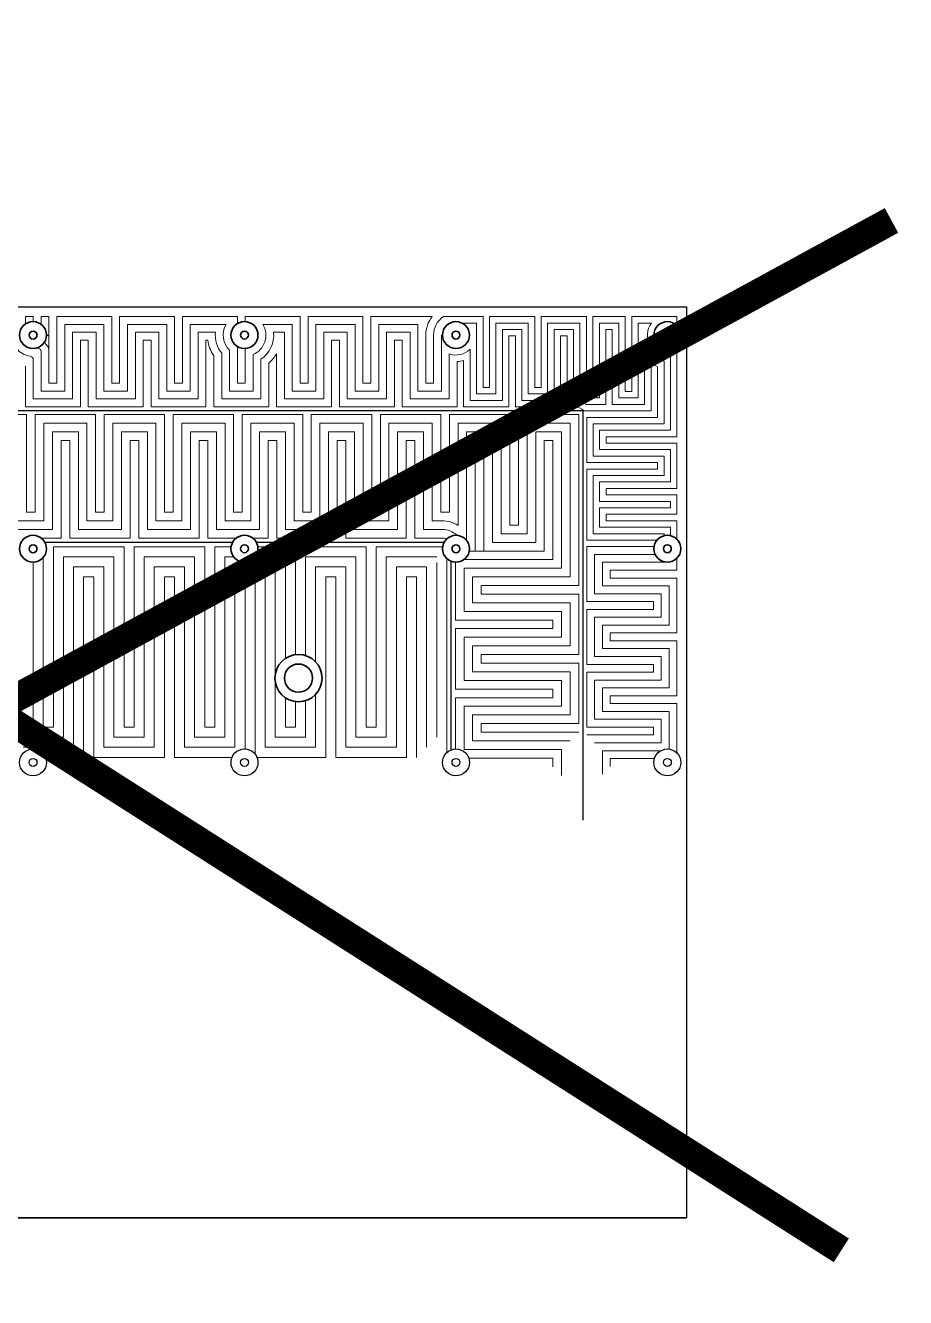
# Model space of a CAD drawing. Header units: millimetres. Extents: x -5937 to 68925, y -3068 to 5300.
# Drawn here: x 41000 to 41782, y -3068 to -1937 of the extents above; entities that cross this region are included whole.
import ezdxf

# ---------------------------------------------------------------- set-up
doc = ezdxf.new("R2010")
doc.units = ezdxf.units.MM
doc.header["$LTSCALE"] = 7
doc.layers.add('xline', color=41, linetype='Continuous', plot=False)
doc.layers.add('参照', color=6, linetype='Continuous', lineweight=9)

msp = doc.modelspace()

# ---------------------------------------------------------------- linework, layer by layer
for p, q in [((40237.389, -2187.339), (41587.389, -2187.339)), ((41587.389, -2187.262), (41587.389, -2997.339)), ((41495.133, -2279.595), (40329.645, -2279.595)), ((41495.133, -2279.595), (41495.133, -2643.535)), ((41183.819, -2396.658), (41016.959, -2396.658)), ((41371.819, -2396.658), (41204.959, -2396.658)), ((41378.07, -2581.155), (41378.07, -2413.535)), ((40237.389, -2997.262), (41587.389, -2997.262)), ((41587.389, -2997.339), (40237.389, -2997.339))]:
    msp.add_line(p, q)
at = {"linetype": 'Continuous', "lineweight": 35}
for centre in [(41006.389, -2212.339), (41194.389, -2212.339), (41382.389, -2212.339), (41570.389, -2212.339), (41006.389, -2402.339), (41194.389, -2402.339), (41382.389, -2402.339), (41570.389, -2402.339)]:
    msp.add_circle(centre, 12, dxfattribs=at)
at = {"color": 7, "linetype": 'Continuous', "lineweight": 35}
for centre, radius in [((41006.389, -2212.339), 3.5), ((41194.389, -2212.339), 3.5), ((41382.389, -2212.339), 3.5), ((41570.389, -2212.339), 3.5), ((41006.389, -2402.339), 3.5), ((41194.389, -2402.339), 3.5), ((41382.389, -2402.339), 3.5), ((41570.389, -2402.339), 3.5), ((41242.389, -2517.339), 21), ((41242.389, -2517.339), 12.5)]:
    msp.add_circle(centre, radius, dxfattribs=at)
for centre, radius in [((41006.389, -2592.339), 11.99), ((41006.389, -2592.339), 3.49), ((41194.389, -2592.339), 11.99), ((41194.389, -2592.339), 3.49), ((41382.389, -2592.339), 11.99), ((41382.389, -2592.339), 3.49), ((41570.389, -2592.339), 11.99), ((41570.389, -2592.339), 3.49)]:
    msp.add_circle(centre, radius)
at = {"layer": 'xline', "const_width": 25}
msp.add_lwpolyline([(41769.647, -2110.386), (40052.173, -3047.131), (40052.173, -1959.762), (41725.047, -3026.22)], dxfattribs=at)
at = {"layer": '参照', "color": 1}
for p, q in [((40999.627, -2195.839), (41006.606, -2195.839)), ((40999.627, -2195.839), (40999.627, -2202.426)), ((40999.627, -2195.839), (40999.627, -2202.426)), ((41006.606, -2195.839), (41006.606, -2200.341)), ((41013.585, -2195.839), (41020.565, -2195.839)), ((41013.585, -2195.839), (41013.585, -2202.737)), ((41020.565, -2255.168), (41020.565, -2195.839)), ((41020.565, -2195.839), (41020.565, -2213.272)), ((41076.397, -2195.839), (41027.544, -2195.839)), ((41027.544, -2195.839), (41027.544, -2255.168)), ((41076.397, -2255.168), (41076.397, -2195.839)), ((41132.229, -2195.839), (41083.376, -2195.839)), ((41083.376, -2195.839), (41083.376, -2255.168)), ((41132.229, -2255.168), (41132.229, -2195.839)), ((41188.062, -2195.839), (41139.208, -2195.839)), ((41139.208, -2195.839), (41139.208, -2255.168)), ((41188.062, -2202.143), (41188.062, -2195.839)), ((41243.894, -2195.839), (41195.041, -2195.839)), ((41195.041, -2195.839), (41195.041, -2200.357)), ((41243.894, -2255.168), (41243.894, -2195.839)), ((41299.727, -2195.839), (41250.873, -2195.839)), ((41250.873, -2195.839), (41250.873, -2255.168)), ((41299.727, -2255.168), (41299.727, -2195.839)), ((41361.219, -2195.839), (41306.706, -2195.839)), ((41306.706, -2195.839), (41306.706, -2255.168)), ((41406.465, -2195.839), (41371.326, -2195.839)), ((41406.465, -2258.863), (41406.465, -2195.839)), ((41452.445, -2195.839), (41412.213, -2195.839)), ((41412.213, -2195.839), (41412.213, -2258.863)), ((41452.445, -2258.863), (41452.445, -2195.839)), ((41498.425, -2195.839), (41458.192, -2195.839)), ((41458.192, -2195.839), (41458.192, -2258.863)), ((41498.425, -2260.928), (41498.425, -2195.839)), ((41532.909, -2195.839), (41504.172, -2195.839)), ((41504.172, -2195.839), (41504.172, -2264.09)), ((41532.909, -2262.476), (41532.909, -2195.839)), ((41578.889, -2195.839), (41538.657, -2195.839)), ((41538.657, -2195.839), (41538.657, -2262.476)), ((41578.889, -2203.869), (41578.889, -2195.839)), ((41355.559, -2255.168), (41355.559, -2212.353)), ((41362.538, -2212.351), (41362.538, -2255.168)), ((41188.062, -2255.168), (41188.062, -2222.536)), ((41195.041, -2224.322), (41195.041, -2255.168)), ((41578.889, -2302.708), (41578.889, -2220.81)), ((41027.544, -2255.168), (41020.565, -2255.168)), ((41083.376, -2255.168), (41076.397, -2255.168)), ((41139.208, -2255.168), (41132.229, -2255.168)), ((41195.041, -2255.168), (41188.062, -2255.168)), ((41250.873, -2255.168), (41243.894, -2255.168)), ((41306.706, -2255.168), (41299.727, -2255.168)), ((41362.538, -2255.168), (41355.559, -2255.168)), ((41412.213, -2258.863), (41406.465, -2258.863)), ((41458.192, -2258.863), (41452.445, -2258.863)), ((41538.657, -2262.476), (41532.909, -2262.476)), ((41000.62, -2283.084), (40946.914, -2283.084)), ((41000.62, -2369.805), (41000.62, -2283.084)), ((41061.998, -2283.084), (41008.292, -2283.084)), ((41008.292, -2283.084), (41008.292, -2369.805)), ((41061.998, -2369.805), (41061.998, -2283.084)), ((41123.376, -2283.084), (41069.67, -2283.084)), ((41069.67, -2283.084), (41069.67, -2369.805)), ((41123.376, -2369.805), (41123.376, -2283.084)), ((41184.754, -2283.084), (41131.048, -2283.084)), ((41131.048, -2283.084), (41131.048, -2369.805)), ((41184.754, -2369.805), (41184.754, -2283.084)), ((41246.132, -2283.084), (41192.426, -2283.084)), ((41192.426, -2283.084), (41192.426, -2369.805)), ((41246.132, -2369.805), (41246.132, -2283.084)), ((41307.51, -2283.084), (41253.804, -2283.084)), ((41253.804, -2283.084), (41253.804, -2369.805)), ((41307.51, -2369.805), (41307.51, -2283.084)), ((41368.888, -2283.084), (41315.182, -2283.084)), ((41315.182, -2283.084), (41315.182, -2369.805)), ((41368.888, -2369.805), (41368.888, -2283.084)), ((41430.266, -2283.084), (41376.56, -2283.084)), ((41376.56, -2283.084), (41376.56, -2369.805)), ((41430.266, -2381.314), (41430.266, -2283.084)), ((41491.644, -2283.084), (41437.938, -2283.084)), ((41437.938, -2283.084), (41437.938, -2381.314)), ((41491.644, -2435.019), (41491.644, -2283.084)), ((41515.865, -2308.456), (41515.865, -2302.708)), ((41515.865, -2302.708), (41578.889, -2302.708)), ((41578.889, -2308.456), (41515.865, -2308.456)), ((41578.889, -2348.688), (41578.889, -2308.456)), ((41515.865, -2354.436), (41515.865, -2348.688)), ((41515.865, -2348.688), (41578.889, -2348.688)), ((41578.889, -2354.436), (41515.865, -2354.436)), ((41578.889, -2371.678), (41578.889, -2354.436)), ((41008.292, -2369.805), (41000.62, -2369.805)), ((41069.67, -2369.805), (41061.998, -2369.805)), ((41131.048, -2369.805), (41123.376, -2369.805)), ((41192.426, -2369.805), (41184.754, -2369.805)), ((41253.804, -2369.805), (41246.132, -2369.805)), ((41315.182, -2369.805), (41307.51, -2369.805)), ((41376.56, -2369.805), (41368.888, -2369.805)), ((41515.865, -2377.425), (41515.865, -2371.678)), ((41515.865, -2371.678), (41578.889, -2371.678)), ((41437.938, -2381.314), (41430.266, -2381.314)), ((41578.889, -2377.425), (41515.865, -2377.425)), ((41578.889, -2393.869), (41578.889, -2377.425)), ((41024.487, -2560.952), (41024.487, -2400.494)), ((41024.487, -2400.494), (41087.262, -2400.494)), ((41087.262, -2400.494), (41087.262, -2560.952)), ((41096.23, -2560.952), (41096.23, -2400.494)), ((41096.23, -2400.494), (41159.005, -2400.494)), ((41159.005, -2400.494), (41159.005, -2560.952)), ((41167.973, -2560.952), (41167.973, -2400.494)), ((41167.973, -2400.494), (41182.532, -2400.494)), ((41206.246, -2400.494), (41230.748, -2400.494)), ((41230.748, -2400.494), (41230.748, -2499.861)), ((41239.716, -2496.51), (41239.716, -2400.494)), ((41239.716, -2400.494), (41302.491, -2400.494)), ((41302.491, -2400.494), (41302.491, -2560.952)), ((41311.459, -2560.952), (41311.459, -2400.494)), ((41311.459, -2400.494), (41370.532, -2400.494)), ((41015.52, -2410.126), (41015.52, -2560.952)), ((41374.234, -2411.142), (41374.234, -2583.55)), ((41578.889, -2421.352), (41578.889, -2410.81)), ((41519.56, -2428.331), (41519.56, -2421.352)), ((41519.56, -2421.352), (41578.889, -2421.352)), ((41578.889, -2428.331), (41519.56, -2428.331)), ((41578.889, -2477.185), (41578.889, -2428.331)), ((41404.923, -2442.692), (41404.923, -2435.019)), ((41404.923, -2435.019), (41491.644, -2435.019)), ((41491.644, -2442.692), (41404.923, -2442.692)), ((41491.644, -2496.397), (41491.644, -2442.692)), ((41519.56, -2484.164), (41519.56, -2477.185)), ((41519.56, -2477.185), (41578.889, -2477.185)), ((41578.889, -2484.164), (41519.56, -2484.164)), ((41578.889, -2533.017), (41578.889, -2484.164)), ((41404.923, -2504.07), (41404.923, -2496.397)), ((41404.923, -2496.397), (41491.644, -2496.397)), ((41491.644, -2504.07), (41404.923, -2504.07)), ((41491.644, -2557.775), (41491.644, -2504.07)), ((41519.56, -2539.996), (41519.56, -2533.017)), ((41519.56, -2533.017), (41578.889, -2533.017)), ((41230.748, -2534.818), (41230.748, -2560.952)), ((41239.716, -2560.952), (41239.716, -2538.168)), ((41578.889, -2539.996), (41519.56, -2539.996)), ((41578.889, -2583.884), (41578.889, -2539.996)), ((41015.52, -2560.952), (41024.487, -2560.952)), ((41087.262, -2560.952), (41096.23, -2560.952)), ((41159.005, -2560.952), (41167.973, -2560.952)), ((41230.748, -2560.952), (41239.716, -2560.952)), ((41302.491, -2560.952), (41311.459, -2560.952)), ((41404.923, -2565.448), (41404.923, -2557.775)), ((41404.923, -2557.775), (41491.644, -2557.775)), ((41491.644, -2565.448), (41404.923, -2565.448)), ((41519.56, -2595.829), (41519.56, -2588.85)), ((41519.56, -2588.85), (41558.919, -2588.85))]:
    msp.add_line(p, q, dxfattribs=at)
at = {"layer": '参照', "color": 2}
for p, q in [((41069.418, -2202.818), (41034.523, -2202.818)), ((41034.523, -2202.818), (41034.523, -2262.147)), ((41069.418, -2262.147), (41069.418, -2202.818)), ((41125.25, -2202.818), (41090.355, -2202.818)), ((41090.355, -2202.818), (41090.355, -2262.147)), ((41125.25, -2262.147), (41125.25, -2202.818)), ((41177.971, -2202.818), (41146.188, -2202.818)), ((41146.188, -2202.818), (41146.188, -2262.147)), ((41236.915, -2202.818), (41210.807, -2202.818)), ((41236.915, -2262.147), (41236.915, -2202.818)), ((41292.748, -2202.818), (41257.852, -2202.818)), ((41257.852, -2202.818), (41257.852, -2262.147)), ((41292.748, -2262.147), (41292.748, -2202.818)), ((41348.58, -2202.818), (41313.685, -2202.818)), ((41313.685, -2202.818), (41313.685, -2262.147)), ((41348.58, -2262.147), (41348.58, -2202.818)), ((41400.718, -2201.587), (41387.717, -2201.587)), ((41400.718, -2264.61), (41400.718, -2201.587)), ((41446.698, -2201.587), (41417.96, -2201.587)), ((41417.96, -2201.587), (41417.96, -2264.61)), ((41446.698, -2264.61), (41446.698, -2201.587)), ((41492.677, -2201.587), (41463.94, -2201.587)), ((41463.94, -2201.587), (41463.94, -2264.61)), ((41492.677, -2265.136), (41492.677, -2201.587)), ((41527.162, -2201.587), (41509.92, -2201.587)), ((41509.92, -2201.587), (41509.92, -2268.224)), ((41527.162, -2268.224), (41527.162, -2201.587)), ((41556.27, -2201.587), (41544.404, -2201.587)), ((41544.404, -2201.587), (41544.404, -2268.224)), ((41369.517, -2212.339), (41369.517, -2262.147)), ((41370.389, -2212.339), (41369.517, -2212.339)), ((41013.585, -2262.147), (41013.585, -2227.135)), ((41181.083, -2262.147), (41181.083, -2225.872)), ((41202.02, -2229.717), (41202.02, -2262.147)), ((41573.142, -2296.961), (41573.142, -2229.872)), ((41034.523, -2262.147), (41013.585, -2262.147)), ((41090.355, -2262.147), (41069.418, -2262.147)), ((41146.188, -2262.147), (41125.25, -2262.147)), ((41202.02, -2262.147), (41181.083, -2262.147)), ((41257.852, -2262.147), (41236.915, -2262.147)), ((41313.685, -2262.147), (41292.748, -2262.147)), ((41369.517, -2262.147), (41348.58, -2262.147)), ((41417.96, -2264.61), (41400.718, -2264.61)), ((41463.94, -2264.61), (41446.698, -2264.61)), ((41509.92, -2268.224), (41500.051, -2268.224)), ((41544.404, -2268.224), (41527.162, -2268.224)), ((41054.326, -2290.757), (41015.964, -2290.757)), ((41015.964, -2290.757), (41015.964, -2377.478)), ((41054.326, -2377.478), (41054.326, -2290.757)), ((41115.704, -2290.757), (41077.342, -2290.757)), ((41077.342, -2290.757), (41077.342, -2377.478)), ((41115.704, -2377.478), (41115.704, -2290.757)), ((41177.082, -2290.757), (41138.72, -2290.757)), ((41138.72, -2290.757), (41138.72, -2377.478)), ((41177.082, -2377.478), (41177.082, -2290.757)), ((41238.46, -2290.757), (41200.098, -2290.757)), ((41200.098, -2290.757), (41200.098, -2377.478)), ((41238.46, -2377.478), (41238.46, -2290.757)), ((41299.838, -2290.757), (41261.476, -2290.757)), ((41261.476, -2290.757), (41261.476, -2377.478)), ((41299.838, -2377.478), (41299.838, -2290.757)), ((41361.216, -2290.757), (41322.854, -2290.757)), ((41322.854, -2290.757), (41322.854, -2377.478)), ((41361.216, -2377.478), (41361.216, -2290.757)), ((41422.594, -2290.757), (41384.232, -2290.757)), ((41384.232, -2290.757), (41384.232, -2381.519)), ((41422.594, -2388.986), (41422.594, -2290.757)), ((41483.972, -2290.757), (41445.61, -2290.757)), ((41445.61, -2290.757), (41445.61, -2388.986)), ((41483.972, -2427.347), (41483.972, -2290.757)), ((41510.118, -2314.203), (41510.118, -2296.961)), ((41510.118, -2296.961), (41573.142, -2296.961)), ((41573.142, -2314.203), (41510.118, -2314.203)), ((41573.142, -2342.941), (41573.142, -2314.203)), ((41510.118, -2360.183), (41510.118, -2342.941)), ((41510.118, -2342.941), (41573.142, -2342.941)), ((41573.142, -2360.183), (41510.118, -2360.183)), ((41573.142, -2365.93), (41573.142, -2360.183)), ((41510.118, -2383.173), (41510.118, -2365.93)), ((41510.118, -2365.93), (41573.142, -2365.93)), ((41015.964, -2377.478), (40992.948, -2377.478)), ((41077.342, -2377.478), (41054.326, -2377.478)), ((41138.72, -2377.478), (41115.704, -2377.478)), ((41200.098, -2377.478), (41177.082, -2377.478)), ((41261.476, -2377.478), (41238.46, -2377.478)), ((41322.854, -2377.478), (41299.838, -2377.478)), ((41369.934, -2377.478), (41361.216, -2377.478)), ((41573.142, -2383.173), (41510.118, -2383.173)), ((41573.142, -2390.659), (41573.142, -2383.173)), ((41445.61, -2388.986), (41422.594, -2388.986)), ((41078.295, -2409.462), (41033.455, -2409.462)), ((41033.455, -2409.462), (41033.455, -2569.92)), ((41078.295, -2569.92), (41078.295, -2409.462)), ((41150.038, -2409.462), (41105.198, -2409.462)), ((41105.198, -2409.462), (41105.198, -2569.92)), ((41150.038, -2569.92), (41150.038, -2409.462)), ((41184.732, -2409.462), (41176.941, -2409.462)), ((41176.941, -2409.462), (41176.941, -2569.92)), ((41221.78, -2409.462), (41204.046, -2409.462)), ((41221.78, -2513.304), (41221.78, -2409.462)), ((41293.523, -2409.462), (41248.684, -2409.462)), ((41248.684, -2409.462), (41248.684, -2497.305)), ((41293.523, -2569.92), (41293.523, -2409.462)), ((41365.266, -2409.462), (41320.427, -2409.462)), ((41320.427, -2409.462), (41320.427, -2569.92)), ((41006.552, -2569.92), (41006.552, -2414.338)), ((41365.266, -2569.92), (41365.266, -2414.445)), ((41512.581, -2435.31), (41512.581, -2414.373)), ((41512.581, -2414.373), (41573.142, -2414.373)), ((41573.142, -2414.373), (41573.142, -2414.019)), ((41397.251, -2450.364), (41397.251, -2427.347)), ((41397.251, -2427.347), (41483.972, -2427.347)), ((41571.91, -2435.31), (41512.581, -2435.31)), ((41571.91, -2470.206), (41571.91, -2435.31)), ((41483.972, -2450.364), (41397.251, -2450.364)), ((41483.972, -2488.725), (41483.972, -2450.364)), ((41512.581, -2491.143), (41512.581, -2470.206)), ((41512.581, -2470.206), (41571.91, -2470.206)), ((41397.251, -2511.742), (41397.251, -2488.725)), ((41397.251, -2488.725), (41483.972, -2488.725)), ((41571.91, -2491.143), (41512.581, -2491.143)), ((41571.91, -2526.038), (41571.91, -2491.143)), ((41221.78, -2569.92), (41221.78, -2521.374)), ((41483.972, -2511.742), (41397.251, -2511.742)), ((41483.972, -2550.103), (41483.972, -2511.742)), ((41512.581, -2546.975), (41512.581, -2526.038)), ((41512.581, -2526.038), (41571.91, -2526.038)), ((41248.684, -2537.374), (41248.684, -2569.92)), ((41397.251, -2573.12), (41397.251, -2550.103)), ((41397.251, -2550.103), (41483.972, -2550.103)), ((41571.91, -2546.975), (41512.581, -2546.975)), ((41571.91, -2580.447), (41571.91, -2546.975)), ((41033.455, -2569.92), (41006.552, -2569.92)), ((41105.198, -2569.92), (41078.295, -2569.92)), ((41176.941, -2569.92), (41150.038, -2569.92)), ((41248.684, -2569.92), (41221.78, -2569.92)), ((41320.427, -2569.92), (41293.523, -2569.92)), ((41483.972, -2573.12), (41397.251, -2573.12)), ((41512.581, -2602.73), (41512.581, -2581.871)), ((41512.581, -2581.871), (41564.545, -2581.871))]:
    msp.add_line(p, q, dxfattribs=at)
at = {"layer": '参照', "color": 3}
for p, q in [((41062.439, -2209.797), (41041.502, -2209.797)), ((41041.502, -2209.797), (41041.502, -2269.126)), ((41062.439, -2269.126), (41062.439, -2209.797)), ((41118.271, -2209.797), (41097.334, -2209.797)), ((41097.334, -2209.797), (41097.334, -2269.126)), ((41118.271, -2269.126), (41118.271, -2209.797)), ((41168.556, -2209.797), (41153.167, -2209.797)), ((41153.167, -2209.797), (41153.167, -2269.126)), ((41229.936, -2209.797), (41220.222, -2209.797)), ((41229.936, -2269.126), (41229.936, -2209.797)), ((41285.769, -2209.797), (41264.832, -2209.797)), ((41264.832, -2209.797), (41264.832, -2269.126)), ((41285.769, -2269.126), (41285.769, -2209.797)), ((41341.601, -2209.797), (41320.664, -2209.797)), ((41320.664, -2209.797), (41320.664, -2269.126)), ((41341.601, -2269.126), (41341.601, -2209.797)), ((41440.95, -2207.334), (41423.708, -2207.334)), ((41423.708, -2207.334), (41423.708, -2270.358)), ((41440.95, -2270.358), (41440.95, -2207.334)), ((41486.93, -2207.334), (41469.687, -2207.334)), ((41469.687, -2207.334), (41469.687, -2270.358)), ((41486.93, -2270.358), (41486.93, -2207.334)), ((41521.415, -2207.334), (41515.667, -2207.334)), ((41515.667, -2207.334), (41515.667, -2273.94)), ((41521.415, -2273.971), (41521.415, -2207.334)), ((41394.97, -2270.358), (41394.97, -2224.864)), ((41550.152, -2224.275), (41550.152, -2273.971)), ((41006.606, -2269.126), (41006.606, -2234.404)), ((41174.104, -2269.126), (41174.104, -2228.536)), ((41208.999, -2233.796), (41208.999, -2269.126)), ((41376.496, -2229.081), (41376.496, -2269.126)), ((41567.394, -2291.213), (41567.394, -2235.643)), ((41041.502, -2269.126), (41006.606, -2269.126)), ((41097.334, -2269.126), (41062.439, -2269.126)), ((41153.167, -2269.126), (41118.271, -2269.126)), ((41208.999, -2269.126), (41174.104, -2269.126)), ((41264.832, -2269.126), (41229.936, -2269.126)), ((41320.664, -2269.126), (41285.769, -2269.126)), ((41376.496, -2269.126), (41341.601, -2269.126)), ((41423.708, -2270.358), (41394.97, -2270.358)), ((41469.687, -2270.358), (41440.95, -2270.358)), ((41487.944, -2270.358), (41486.93, -2270.358)), ((41515.667, -2273.94), (41498.222, -2273.94)), ((41550.152, -2273.971), (41521.415, -2273.971)), ((41504.37, -2319.951), (41504.37, -2291.213)), ((41504.37, -2291.213), (41567.394, -2291.213)), ((41046.653, -2298.429), (41023.637, -2298.429)), ((41023.637, -2298.429), (41023.637, -2385.15)), ((41046.653, -2385.15), (41046.653, -2298.429)), ((41108.031, -2298.429), (41085.015, -2298.429)), ((41085.015, -2298.429), (41085.015, -2385.15)), ((41108.031, -2385.15), (41108.031, -2298.429)), ((41169.409, -2298.429), (41146.393, -2298.429)), ((41146.393, -2298.429), (41146.393, -2385.15)), ((41169.409, -2385.15), (41169.409, -2298.429)), ((41230.787, -2298.429), (41207.771, -2298.429)), ((41207.771, -2298.429), (41207.771, -2385.15)), ((41230.787, -2385.15), (41230.787, -2298.429)), ((41292.165, -2298.429), (41269.149, -2298.429)), ((41269.149, -2298.429), (41269.149, -2385.15)), ((41292.165, -2385.15), (41292.165, -2298.429)), ((41353.543, -2298.429), (41330.527, -2298.429)), ((41330.527, -2298.429), (41330.527, -2385.15)), ((41353.543, -2385.15), (41353.543, -2298.429)), ((41391.905, -2395.028), (41391.905, -2298.429)), ((41391.905, -2298.429), (41414.921, -2298.429)), ((41414.921, -2298.429), (41414.921, -2396.658)), ((41453.283, -2396.658), (41453.283, -2298.429)), ((41453.283, -2298.429), (41476.299, -2298.429)), ((41476.299, -2298.429), (41476.299, -2419.675)), ((41567.394, -2319.951), (41504.37, -2319.951)), ((41567.394, -2337.193), (41567.394, -2319.951)), ((41504.37, -2388.92), (41504.37, -2337.193)), ((41504.37, -2337.193), (41567.394, -2337.193)), ((41023.637, -2385.15), (40985.275, -2385.15)), ((41085.015, -2385.15), (41046.653, -2385.15)), ((41146.393, -2385.15), (41108.031, -2385.15)), ((41207.771, -2385.15), (41169.409, -2385.15)), ((41269.149, -2385.15), (41230.787, -2385.15)), ((41330.527, -2385.15), (41292.165, -2385.15)), ((41369.934, -2385.15), (41353.543, -2385.15)), ((41414.921, -2396.658), (41453.283, -2396.658)), ((41567.394, -2388.92), (41504.37, -2388.92)), ((41567.394, -2390.719), (41567.394, -2388.92)), ((41505.602, -2442.29), (41505.602, -2407.394)), ((41505.602, -2407.394), (41559.506, -2407.394)), ((41069.327, -2418.43), (41042.423, -2418.43)), ((41042.423, -2418.43), (41042.423, -2578.887)), ((41069.327, -2578.887), (41069.327, -2418.43)), ((41141.07, -2418.43), (41114.166, -2418.43)), ((41114.166, -2418.43), (41114.166, -2578.887)), ((41141.07, -2578.887), (41141.07, -2418.43)), ((41212.813, -2418.43), (41185.909, -2418.43)), ((41185.909, -2418.43), (41185.909, -2578.887)), ((41212.813, -2578.887), (41212.813, -2418.43)), ((41284.555, -2418.43), (41257.652, -2418.43)), ((41257.652, -2418.43), (41257.652, -2502.915)), ((41284.555, -2578.887), (41284.555, -2418.43)), ((41356.298, -2418.43), (41329.395, -2418.43)), ((41329.395, -2418.43), (41329.395, -2578.887)), ((41356.298, -2578.887), (41356.298, -2418.43)), ((41476.299, -2419.675), (41389.579, -2419.675)), ((41389.579, -2419.675), (41389.579, -2458.036)), ((41564.931, -2442.29), (41505.602, -2442.29)), ((41564.931, -2463.227), (41564.931, -2442.29)), ((41389.579, -2458.036), (41476.299, -2458.036)), ((41476.299, -2458.036), (41476.299, -2481.053)), ((41505.602, -2498.122), (41505.602, -2463.227)), ((41505.602, -2463.227), (41564.931, -2463.227)), ((41476.299, -2481.053), (41389.579, -2481.053)), ((41389.579, -2481.053), (41389.579, -2519.414)), ((41564.931, -2498.122), (41505.602, -2498.122)), ((41564.931, -2519.059), (41564.931, -2498.122)), ((41389.579, -2519.414), (41476.299, -2519.414)), ((41476.299, -2519.414), (41476.299, -2542.431)), ((41505.602, -2553.954), (41505.602, -2519.059)), ((41505.602, -2519.059), (41564.931, -2519.059)), ((41257.652, -2531.763), (41257.652, -2578.887)), ((41476.299, -2542.431), (41389.579, -2542.431)), ((41389.579, -2542.431), (41389.579, -2580.792)), ((41564.931, -2553.954), (41505.602, -2553.954)), ((41564.931, -2574.892), (41564.931, -2553.954)), ((41042.423, -2578.887), (40997.584, -2578.887)), ((41114.166, -2578.887), (41069.327, -2578.887)), ((41185.909, -2578.887), (41141.07, -2578.887)), ((41257.652, -2578.887), (41212.813, -2578.887)), ((41329.395, -2578.887), (41284.555, -2578.887)), ((41505.602, -2574.892), (41564.931, -2574.892)), ((41389.579, -2580.792), (41476.299, -2580.792)), ((41476.299, -2580.792), (41476.299, -2603.809))]:
    msp.add_line(p, q, dxfattribs=at)
at = {"layer": '参照'}
for p, q in [((41055.46, -2216.776), (41048.481, -2216.776)), ((41048.481, -2216.776), (41048.481, -2276.105)), ((41055.46, -2276.105), (41055.46, -2216.776)), ((41111.292, -2216.776), (41104.313, -2216.776)), ((41104.313, -2216.776), (41104.313, -2276.105)), ((41111.292, -2276.105), (41111.292, -2216.776)), ((41161.752, -2216.776), (41160.146, -2216.776)), ((41160.146, -2216.776), (41160.146, -2276.105)), ((41278.79, -2216.776), (41271.811, -2216.776)), ((41271.811, -2216.776), (41271.811, -2276.105)), ((41278.79, -2276.105), (41278.79, -2216.776)), ((41334.622, -2216.776), (41327.643, -2216.776)), ((41327.643, -2216.776), (41327.643, -2276.105)), ((41334.622, -2276.105), (41334.622, -2216.776)), ((41435.203, -2213.082), (41429.455, -2213.082)), ((41429.455, -2213.082), (41429.455, -2276.105)), ((41435.203, -2276.105), (41435.203, -2213.082)), ((41481.182, -2213.082), (41475.435, -2213.082)), ((41475.435, -2213.082), (41475.435, -2276.105)), ((41481.182, -2276.105), (41481.182, -2213.082)), ((41167.125, -2276.105), (41167.125, -2230.819)), ((41215.978, -2237.214), (41215.978, -2276.105)), ((41222.957, -2276.105), (41222.957, -2228.732)), ((41383.475, -2235.809), (41383.475, -2276.105)), ((41389.223, -2276.105), (41389.223, -2234.819)), ((41555.899, -2237.739), (41555.899, -2279.719)), ((40999.627, -2276.105), (40999.627, -2239.813)), ((41561.647, -2285.466), (41561.647, -2240.244)), ((41048.481, -2276.105), (40999.627, -2276.105)), ((41104.313, -2276.105), (41055.46, -2276.105)), ((41160.146, -2276.105), (41111.292, -2276.105)), ((41215.978, -2276.105), (41167.125, -2276.105)), ((41271.811, -2276.105), (41222.957, -2276.105)), ((41327.643, -2276.105), (41278.79, -2276.105)), ((41383.475, -2276.105), (41334.622, -2276.105)), ((41429.455, -2276.105), (41389.223, -2276.105)), ((41475.435, -2276.105), (41435.203, -2276.105)), ((41481.182, -2276.105), (41487.944, -2276.105)), ((41555.899, -2279.719), (41495.951, -2279.719)), ((41498.623, -2325.698), (41498.623, -2285.466)), ((41498.623, -2285.466), (41561.647, -2285.466)), ((41038.981, -2306.101), (41031.309, -2306.101)), ((41031.309, -2306.101), (41031.309, -2392.822)), ((41038.981, -2392.822), (41038.981, -2306.101)), ((41100.359, -2306.101), (41092.687, -2306.101)), ((41092.687, -2306.101), (41092.687, -2392.822)), ((41100.359, -2392.822), (41100.359, -2306.101)), ((41161.737, -2306.101), (41154.065, -2306.101)), ((41154.065, -2306.101), (41154.065, -2392.822)), ((41161.737, -2392.822), (41161.737, -2306.101)), ((41223.115, -2306.101), (41215.443, -2306.101)), ((41215.443, -2306.101), (41215.443, -2392.822)), ((41223.115, -2392.822), (41223.115, -2306.101)), ((41284.493, -2306.101), (41276.821, -2306.101)), ((41276.821, -2306.101), (41276.821, -2392.822)), ((41284.493, -2392.822), (41284.493, -2306.101)), ((41345.871, -2306.101), (41338.199, -2306.101)), ((41338.199, -2306.101), (41338.199, -2392.822)), ((41345.871, -2392.822), (41345.871, -2306.101)), ((41407.249, -2306.101), (41399.577, -2306.101)), ((41399.577, -2306.101), (41399.577, -2404.33)), ((41407.249, -2404.33), (41407.249, -2306.101)), ((41460.955, -2404.33), (41460.955, -2306.101)), ((41460.955, -2306.101), (41468.627, -2306.101)), ((41468.627, -2306.101), (41468.627, -2412.003)), ((41561.647, -2325.698), (41498.623, -2325.698)), ((41561.647, -2331.446), (41561.647, -2325.698)), ((41498.623, -2394.668), (41498.623, -2331.446)), ((41498.623, -2331.446), (41561.647, -2331.446)), ((41031.309, -2392.822), (41013.698, -2392.822)), ((41092.687, -2392.822), (41038.981, -2392.822)), ((41154.065, -2392.822), (41100.359, -2392.822)), ((41187.08, -2392.822), (41161.737, -2392.822)), ((41215.443, -2392.822), (41201.698, -2392.822)), ((41276.821, -2392.822), (41223.115, -2392.822)), ((41338.199, -2392.822), (41284.493, -2392.822)), ((41369.934, -2392.822), (41345.871, -2392.822)), ((41561.162, -2394.668), (41498.623, -2394.668)), ((41394.223, -2404.33), (41460.955, -2404.33)), ((41498.623, -2449.269), (41498.623, -2400.415)), ((41498.623, -2400.415), (41558.544, -2400.415)), ((41381.906, -2465.708), (41381.906, -2414.33)), ((41468.627, -2412.003), (41389.504, -2412.003)), ((41060.359, -2427.398), (41051.391, -2427.398)), ((41051.391, -2427.398), (41051.391, -2587.855)), ((41060.359, -2587.855), (41060.359, -2427.398)), ((41132.102, -2427.398), (41123.134, -2427.398)), ((41123.134, -2427.398), (41123.134, -2587.855)), ((41132.102, -2587.855), (41132.102, -2427.398)), ((41203.845, -2427.398), (41194.877, -2427.398)), ((41194.877, -2427.398), (41194.877, -2580.36)), ((41203.845, -2584.968), (41203.845, -2427.398)), ((41275.588, -2427.398), (41266.62, -2427.398)), ((41266.62, -2427.398), (41266.62, -2587.855)), ((41275.588, -2587.855), (41275.588, -2427.398)), ((41347.331, -2427.398), (41338.363, -2427.398)), ((41338.363, -2427.398), (41338.363, -2587.855)), ((41347.331, -2587.855), (41347.331, -2427.398)), ((41557.952, -2449.269), (41498.623, -2449.269)), ((41557.952, -2456.248), (41557.952, -2449.269)), ((41468.627, -2465.708), (41381.906, -2465.708)), ((41468.627, -2473.381), (41468.627, -2465.708)), ((41498.623, -2505.101), (41498.623, -2456.248)), ((41498.623, -2456.248), (41557.952, -2456.248)), ((41381.906, -2527.086), (41381.906, -2473.381)), ((41381.906, -2473.381), (41468.627, -2473.381)), ((41557.952, -2505.101), (41498.623, -2505.101)), ((41557.952, -2512.08), (41557.952, -2505.101)), ((41498.623, -2560.934), (41498.623, -2512.08)), ((41498.623, -2512.08), (41557.952, -2512.08)), ((41468.627, -2527.086), (41381.906, -2527.086)), ((41468.627, -2534.759), (41468.627, -2527.086)), ((41381.906, -2580.359), (41381.906, -2534.759)), ((41381.906, -2534.759), (41468.627, -2534.759)), ((41557.952, -2560.934), (41498.623, -2560.934)), ((41557.952, -2567.913), (41557.952, -2560.934)), ((41498.623, -2567.913), (41557.952, -2567.913)), ((41051.391, -2587.855), (41017.509, -2587.855)), ((41123.134, -2587.855), (41060.359, -2587.855)), ((41183.27, -2587.855), (41132.102, -2587.855)), ((41266.62, -2587.855), (41205.509, -2587.855)), ((41338.363, -2587.855), (41275.588, -2587.855)), ((41468.627, -2588.464), (41393.735, -2588.464)), ((41468.627, -2596.137), (41468.627, -2588.464))]:
    msp.add_line(p, q, dxfattribs=at)
at = {"layer": '参照', "color": 1}
for centre, radius, start, end in [((41006.389, -2212.339), 12, 124.296854, 168.400315), ((41006.389, -2212.339), 12, 53.151901, 88.962463), ((41006.389, -2212.339), 12, 53.151901, 88.962463), ((41194.389, -2212.339), 12, 121.821168, 238.178832), ((41194.389, -2212.339), 12, 273.113746, 86.886254), ((41382.389, -2212.322), 26.83, 142.096481, 180.066019), ((41382.389, -2212.322), 19.851, 123.868544, 180.083747), ((41570.389, -2212.339), 12, 44.900447, 315.099553), ((41006.389, -2212.339), 12, 326.858878, 2.130403), ((41010.285, -2227.135), 17.258, 53.44407, 62.025699), ((41010.285, -2227.135), 10.279, 0, 53.240548), ((41487.944, -2286.784), 27.9, 54.432298, 67.934919)]:
    msp.add_arc(centre, radius, start, end, dxfattribs=at)
at = {"layer": '参照', "color": 2}
for centre, radius, start, end in [((41194.389, -2212.339), 18.979, 149.89043, 225.484449), ((41194.389, -2212.339), 18.979, 293.707623, 30.10957), ((41382.389, -2212.339), 12, 180, 63.642995), ((41570.389, -2212.339), 17.747, 142.708978, 278.92234), ((41006.389, -2212.339), 12, 218.565593, 284.753629), ((41010.285, -2227.135), 3.3, 0, 104.753629), ((41487.944, -2286.784), 22.16, 56.884776, 77.666944), ((41369.934, -2404.794), 27.317, 58.437554, 90)]:
    msp.add_arc(centre, radius, start, end, dxfattribs=at)
at = {"layer": '参照'}
for centre, radius, start, end in [((41194.389, -2212.339), 32.937, 187.742211, 214.129714), ((41194.389, -2212.339), 32.937, 310.95458, 330.1522), ((41382.389, -2212.322), 23.512, 272.648312, 286.896793), ((41570.389, -2212.339), 29.242, 240.296762, 252.604719), ((41487.944, -2286.784), 10.679, 41.426623, 90), ((41369.934, -2404.794), 11.972, 68.951141, 90)]:
    msp.add_arc(centre, radius, start, end, dxfattribs=at)
at = {"layer": '参照', "color": 3}
for centre, radius, start, end in [((41194.389, -2212.339), 25.958, 174.380443, 218.605201), ((41194.389, -2212.339), 25.958, 304.251614, 5.619557), ((41006.389, -2212.339), 18.979, 218.565593, 262.046574), ((41382.389, -2212.322), 17.765, 250.627961, 315.089373), ((41570.389, -2212.339), 23.495, 210.531806, 262.67656), ((41003.306, -2234.404), 3.3, 0, 82.046574), ((41487.944, -2286.784), 16.427, 51.264394, 90), ((41369.934, -2404.794), 19.644, 47.237509, 90)]:
    msp.add_arc(centre, radius, start, end, dxfattribs=at)

doc.saveas('drawing.dxf')
